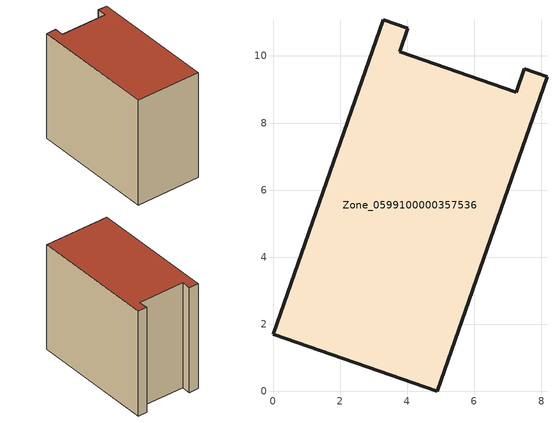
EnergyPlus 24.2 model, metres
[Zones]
Zone_0599100000357536
 floor ground (C_G): 4.9,0 0,1.71 3.29,11.08 4.02,10.83 3.78,10.13 7.26,8.92 7.5,9.61 8.17,9.38 z0
 wall outside (C_F): 4.02,10.83 3.29,11.08 0,1.71 4.9,0 8.17,9.38 7.5,9.61 7.26,8.92 3.78,10.13 4.02,10.83 z0:8.62
 roof outside (C_R): 7.26,8.92 3.78,10.13 4.02,10.83 3.29,11.08 0,1.71 4.9,0 8.17,9.38 7.5,9.61 z8.62
[BUILDING]
Pand.0599100000357536: North Axis=0; Terrain=City; Loads Convergence Tolerance Value=0.04; Temperature Convergence Tolerance Value=0.4; Solar Distribution=FullExterior; Maximum Number of Warmup Days=25; Minimum Number of Warmup Days=1
[Site:Location]
Rotterdam.The.Hague.AP_ZH_NLD Design_Conditions: Latitude=51.96; Longitude=4.45; Time Zone=1; Elevation=-4.5
[SITE:GROUNDTEMPERATURE:BUILDINGSURFACE]
18, 18, 18, 18, 18, 18, 18, 18, 18, 18, 18, 18
[MATERIAL] Thermal Absorptance=0.9; Solar Absorptance=0.7; Visible Absorptance=0.7
Name | Roughness | Thickness | Conductivity | Density | Specific Heat
G.TI.1992-2005 | MediumSmooth | 0.15 | 0.06 | 540 | 1210
F.TI.1992-2005 | Rough | 0.3 | 0.12 | 1920 | 840
R.TI.1992-2005 | MediumRough | 0.2 | 0.08 | 1500 | 1000
[CONSTRUCTION]
C_G: G.TI.1992-2005
C_F: F.TI.1992-2005
C_R: R.TI.1992-2005
[ZONE]
Zone_0599100000357536: Type=1; Multiplier=1; Ceiling Height=Autocalculate; Volume=Autocalculate; Floor Area=autocalculate; Part of Total Floor Area=Yes
[ZONEINFILTRATION:DESIGNFLOWRATE]
Infil_Zone_0599100000357536: Zone or ZoneList or Space or SpaceList=Zone_0599100000357536; Schedule=AlwaysOn; Design Flow Rate Calculation Method=Flow/Area; Flow Rate per Floor Area=0.0015; Constant Term Coefficient=1; Temperature Term Coefficient=0; Velocity Term Coefficient=0; Velocity Squared Term Coefficient=0
[HVACTEMPLATE:ZONE:IDEALLOADSAIRSYSTEM]
Zone_0599100000357536: Maximum Heating Supply Air Temperature=50; Minimum Cooling Supply Air Temperature=13; Maximum Heating Supply Air Humidity Ratio=0.0156; Minimum Cooling Supply Air Humidity Ratio=0.0077; Heating Limit=NoLimit; Cooling Limit=NoLimit; Dehumidification Control Type=ConstantSensibleHeatRatio; Cooling Sensible Heat Ratio=0.7; Dehumidification Setpoint=60; Humidification Control Type=None; Humidification Setpoint=30; Outdoor Air Method=None; Outdoor Air Flow Rate per Person=0.00944; Outdoor Air Flow Rate per Zone Floor Area=0; Outdoor Air Flow Rate per Zone=0; Demand Controlled Ventilation Type=None; Outdoor Air Economizer Type=NoEconomizer; Heat Recovery Type=None; Sensible Heat Recovery Effectiveness=0.7; Latent Heat Recovery Effectiveness=0.65
[ZONECONTROL:THERMOSTAT]
ThermostatControl_Zone_0599100000357536: Zone or ZoneList=Zone_0599100000357536; Control Type Schedule=DualSetpointControlType; Control 1=Thermostat_Zone_0599100000357536; Temperature Difference Between Cutout And Setpoint=0
[THERMOSTATSETPOINT:DUALSETPOINT]
Thermostat_Zone_0599100000357536: Heating Setpoint Temperature Schedule=HeatingSetpoint_Zone_0599100000357536; Cooling Setpoint Temperature Schedule=CoolingSetpoint_Zone_0599100000357536
[SCHEDULE:COMPACT]
HeatingSetpoint_Zone_0599100000357536: Through: 12/31, For: AllDays, Until: 24:00, 21
CoolingSetpoint_Zone_0599100000357536: Through: 12/31, For: AllDays, Until: 24:00, 24
DualSetpointControlType: Through: 12/31, For: AllDays, Until: 24:00, 4
AlwaysOn: Through: 12/31, For: AllDays, Until: 24:00, 1
